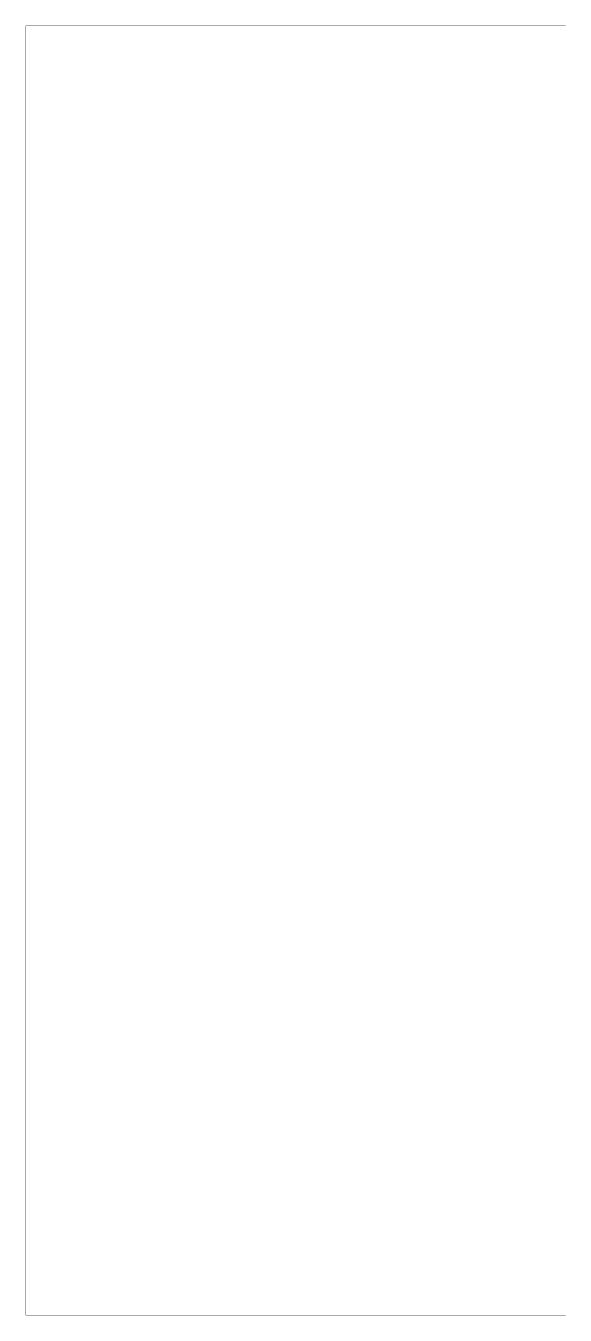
# Model space of a CAD drawing. Header units: metres. Extents: x 0 to 5017, y -5017 to 0.
# Drawn here: x 0 to 2100, y -5017 to 0 of the extents above; entities that cross this region are included whole.
import ezdxf

# ---------------------------------------------------------------- set-up
doc = ezdxf.new("R2010")
doc.units = ezdxf.units.M
doc.layers.add('substrate', color=5, linetype='Continuous')

msp = doc.modelspace()

# ---------------------------------------------------------------- linework, layer by layer
at = {"layer": 'substrate', "const_width": 0.5}
msp.add_lwpolyline([(2101.1, 0), (2091.3, 0), (2081.5, 0), (2071.7, 0), (2061.9, 0), (2052, 0), (2042.2, 0), (2032.4, 0), (2022.6, 0), (2012.8, 0), (2002.9, 0), (1993.1, 0), (1983.3, 0), (1973.5, 0), (1963.7, 0), (1953.9, 0), (1944, 0), (1934.2, 0), (1924.4, 0), (1914.6, 0), (1904.8, 0), (1894.9, 0), (1885.1, 0), (1875.3, 0), (1865.5, 0), (1855.7, 0), (1845.9, 0), (1836, 0), (1826.2, 0), (1816.4, 0), (1806.6, 0), (1796.8, 0), (1786.9, 0), (1777.1, 0), (1767.3, 0), (1757.5, 0), (1747.7, 0), (1737.8, 0), (1728, 0), (1718.2, 0), (1708.4, 0), (1698.6, 0), (1688.8, 0), (1678.9, 0), (1669.1, 0), (1659.3, 0), (1649.5, 0), (1639.7, 0), (1629.8, 0), (1620, 0), (1610.2, 0), (1600.4, 0), (1590.6, 0), (1580.8, 0), (1570.9, 0), (1561.1, 0), (1551.3, 0), (1541.5, 0), (1531.7, 0), (1521.8, 0), (1512, 0), (1502.2, 0), (1492.4, 0), (1482.6, 0), (1472.8, 0), (1462.9, 0), (1453.1, 0), (1443.3, 0), (1433.5, 0), (1423.7, 0), (1413.8, 0), (1404, 0), (1394.2, 0), (1384.4, 0), (1374.6, 0), (1364.8, 0), (1354.9, 0), (1345.1, 0), (1335.3, 0), (1325.5, 0), (1315.7, 0), (1305.8, 0), (1296, 0), (1286.2, 0), (1276.4, 0), (1266.6, 0), (1256.8, 0), (1246.9, 0), (1237.1, 0), (1227.3, 0), (1217.5, 0), (1207.7, 0), (1197.8, 0), (1188, 0), (1178.2, 0), (1168.4, 0), (1158.6, 0), (1148.7, 0), (1138.9, 0), (1129.1, 0), (1119.3, 0), (1109.5, 0), (1099.7, 0), (1089.8, 0), (1080, 0), (1070.2, 0), (1060.4, 0), (1050.6, 0), (1040.7, 0), (1030.9, 0), (1021.1, 0), (1011.3, 0), (1001.5, 0), (991.7, 0), (981.8, 0), (972, 0), (962.2, 0), (952.4, 0), (942.6, 0), (932.7, 0), (922.9, 0), (913.1, 0), (903.3, 0), (893.5, 0), (883.7, 0), (873.8, 0), (864, 0), (854.2, 0), (844.4, 0), (834.6, 0), (824.7, 0), (814.9, 0), (805.1, 0), (795.3, 0), (785.5, 0), (775.7, 0), (765.8, 0), (756, 0), (746.2, 0), (736.4, 0), (726.6, 0), (716.7, 0), (706.9, 0), (697.1, 0), (687.3, 0), (677.5, 0), (667.6, 0), (657.8, 0), (648, 0), (638.2, 0), (628.4, 0), (618.6, 0), (608.7, 0), (598.9, 0), (589.1, 0), (579.3, 0), (569.5, 0), (559.6, 0), (549.8, 0), (540, 0), (530.2, 0), (520.4, 0), (510.6, 0), (500.7, 0), (490.9, 0), (481.1, 0), (471.3, 0), (461.5, 0), (451.6, 0), (441.8, 0), (432, 0), (422.2, 0), (412.4, 0), (402.6, 0), (392.7, 0), (382.9, 0), (373.1, 0), (363.3, 0), (353.5, 0), (343.6, 0), (333.8, 0), (324, 0), (314.2, 0), (304.4, 0), (294.6, 0), (284.7, 0), (274.9, 0), (265.1, 0), (255.3, 0), (245.5, 0), (235.6, 0), (225.8, 0), (216, 0), (206.2, 0), (196.4, 0), (186.5, 0), (176.7, 0), (166.9, 0), (157.1, 0), (147.3, 0), (137.5, 0), (127.6, 0), (117.8, 0), (108, 0), (98.2, 0), (88.4, 0), (78.5, 0), (68.7, 0), (58.9, 0), (49.1, 0), (39.3, 0), (29.5, 0), (19.6, 0), (9.8, 0), (0, 0), (0, -9.8), (0, -19.6), (0, -29.5), (0, -39.3), (0, -49.1), (0, -58.9), (0, -68.7), (0, -78.5), (0, -88.4), (0, -98.2), (0, -108), (0, -117.8), (0, -127.6), (0, -137.5), (0, -147.3), (0, -157.1), (0, -166.9), (0, -176.7), (0, -186.5), (0, -196.4), (0, -206.2), (0, -216), (0, -225.8), (0, -235.6), (0, -245.5), (0, -255.3), (0, -265.1), (0, -274.9), (0, -284.7), (0, -294.6), (0, -304.4), (0, -314.2), (0, -324), (0, -333.8), (0, -343.6), (0, -353.5), (0, -363.3), (0, -373.1), (0, -382.9), (0, -392.7), (0, -402.6), (0, -412.4), (0, -422.2), (0, -432), (0, -441.8), (0, -451.6), (0, -461.5), (0, -471.3), (0, -481.1), (0, -490.9), (0, -500.7), (0, -510.6), (0, -520.4), (0, -530.2), (0, -540), (0, -549.8), (0, -559.6), (0, -569.5), (0, -579.3), (0, -589.1), (0, -598.9), (0, -608.7), (0, -618.6), (0, -628.4), (0, -638.2), (0, -648), (0, -657.8), (0, -667.6), (0, -677.5), (0, -687.3), (0, -697.1), (0, -706.9), (0, -716.7), (0, -726.6), (0, -736.4), (0, -746.2), (0, -756), (0, -765.8), (0, -775.7), (0, -785.5), (0, -795.3), (0, -805.1), (0, -814.9), (0, -824.7), (0, -834.6), (0, -844.4), (0, -854.2), (0, -864), (0, -873.8), (0, -883.7), (0, -893.5), (0, -903.3), (0, -913.1), (0, -922.9), (0, -932.7), (0, -942.6), (0, -952.4), (0, -962.2), (0, -972), (0, -981.8), (0, -991.7), (0, -1001.5), (0, -1011.3), (0, -1021.1), (0, -1030.9), (0, -1040.7), (0, -1050.6), (0, -1060.4), (0, -1070.2), (0, -1080), (0, -1089.8), (0, -1099.7), (0, -1109.5), (0, -1119.3), (0, -1129.1), (0, -1138.9), (0, -1148.7), (0, -1158.6), (0, -1168.4), (0, -1178.2), (0, -1188), (0, -1197.8), (0, -1207.7), (0, -1217.5), (0, -1227.3), (0, -1237.1), (0, -1246.9), (0, -1256.8), (0, -1266.6), (0, -1276.4), (0, -1286.2), (0, -1296), (0, -1305.8), (0, -1315.7), (0, -1325.5), (0, -1335.3), (0, -1345.1), (0, -1354.9), (0, -1364.8), (0, -1374.6), (0, -1384.4), (0, -1394.2), (0, -1404), (0, -1413.8), (0, -1423.7), (0, -1433.5), (0, -1443.3), (0, -1453.1), (0, -1462.9), (0, -1472.8), (0, -1482.6), (0, -1492.4), (0, -1502.2), (0, -1512), (0, -1521.8), (0, -1531.7), (0, -1541.5), (0, -1551.3), (0, -1561.1), (0, -1570.9), (0, -1580.8), (0, -1590.6), (0, -1600.4), (0, -1610.2), (0, -1620), (0, -1629.8), (0, -1639.7), (0, -1649.5), (0, -1659.3), (0, -1669.1), (0, -1678.9), (0, -1688.8), (0, -1698.6), (0, -1708.4), (0, -1718.2), (0, -1728), (0, -1737.8), (0, -1747.7), (0, -1757.5), (0, -1767.3), (0, -1777.1), (0, -1786.9), (0, -1796.8), (0, -1806.6), (0, -1816.4), (0, -1826.2), (0, -1836), (0, -1845.9), (0, -1855.7), (0, -1865.5), (0, -1875.3), (0, -1885.1), (0, -1894.9), (0, -1904.8), (0, -1914.6), (0, -1924.4), (0, -1934.2), (0, -1944), (0, -1953.9), (0, -1963.7), (0, -1973.5), (0, -1983.3), (0, -1993.1), (0, -2002.9), (0, -2012.8), (0, -2022.6), (0, -2032.4), (0, -2042.2), (0, -2052), (0, -2061.9), (0, -2071.7), (0, -2081.5), (0, -2091.3), (0, -2101.1), (0, -2110.9), (0, -2120.8), (0, -2130.6), (0, -2140.4), (0, -2150.2), (0, -2160), (0, -2169.9), (0, -2179.7), (0, -2189.5), (0, -2199.3), (0, -2209.1), (0, -2218.9), (0, -2228.8), (0, -2238.6), (0, -2248.4), (0, -2258.2), (0, -2268), (0, -2277.9), (0, -2287.7), (0, -2297.5), (0, -2307.3), (0, -2317.1), (0, -2327), (0, -2336.8), (0, -2346.6), (0, -2356.4), (0, -2366.2), (0, -2376), (0, -2385.9), (0, -2395.7), (0, -2405.5), (0, -2415.3), (0, -2425.1), (0, -2435), (0, -2444.8), (0, -2454.6), (0, -2464.4), (0, -2474.2), (0, -2484), (0, -2493.9), (0, -2503.7), (0, -2513.5), (0, -2523.3), (0, -2533.1), (0, -2543), (0, -2552.8), (0, -2562.6), (0, -2572.4), (0, -2582.2), (0, -2592), (0, -2601.9), (0, -2611.7), (0, -2621.5), (0, -2631.3), (0, -2641.1), (0, -2651), (0, -2660.8), (0, -2670.6), (0, -2680.4), (0, -2690.2), (0, -2700), (0, -2709.9), (0, -2719.7), (0, -2729.5), (0, -2739.3), (0, -2749.1), (0, -2759), (0, -2768.8), (0, -2778.6), (0, -2788.4), (0, -2798.2), (0, -2808.1), (0, -2817.9), (0, -2827.7), (0, -2837.5), (0, -2847.3), (0, -2857.1), (0, -2867), (0, -2876.8), (0, -2886.6), (0, -2896.4), (0, -2906.2), (0, -2916.1), (0, -2925.9), (0, -2935.7), (0, -2945.5), (0, -2955.3), (0, -2965.1), (0, -2975), (0, -2984.8), (0, -2994.6), (0, -3004.4), (0, -3014.2), (0, -3024.1), (0, -3033.9), (0, -3043.7), (0, -3053.5), (0, -3063.3), (0, -3073.1), (0, -3083), (0, -3092.8), (0, -3102.6), (0, -3112.4), (0, -3122.2), (0, -3132.1), (0, -3141.9), (0, -3151.7), (0, -3161.5), (0, -3171.3), (0, -3181.1), (0, -3191), (0, -3200.8), (0, -3210.6), (0, -3220.4), (0, -3230.2), (0, -3240.1), (0, -3249.9), (0, -3259.7), (0, -3269.5), (0, -3279.3), (0, -3289.2), (0, -3299), (0, -3308.8), (0, -3318.6), (0, -3328.4), (0, -3338.2), (0, -3348.1), (0, -3357.9), (0, -3367.7), (0, -3377.5), (0, -3387.3), (0, -3397.2), (0, -3407), (0, -3416.8), (0, -3426.6), (0, -3436.4), (0, -3446.2), (0, -3456.1), (0, -3465.9), (0, -3475.7), (0, -3485.5), (0, -3495.3), (0, -3505.2), (0, -3515), (0, -3524.8), (0, -3534.6), (0, -3544.4), (0, -3554.2), (0, -3564.1), (0, -3573.9), (0, -3583.7), (0, -3593.5), (0, -3603.3), (0, -3613.2), (0, -3623), (0, -3632.8), (0, -3642.6), (0, -3652.4), (0, -3662.2), (0, -3672.1), (0, -3681.9), (0, -3691.7), (0, -3701.5), (0, -3711.3), (0, -3721.2), (0, -3731), (0, -3740.8), (0, -3750.6), (0, -3760.4), (0, -3770.2), (0, -3780.1), (0, -3789.9), (0, -3799.7), (0, -3809.5), (0, -3819.3), (0, -3829.2), (0, -3839), (0, -3848.8), (0, -3858.6), (0, -3868.4), (0, -3878.3), (0, -3888.1), (0, -3897.9), (0, -3907.7), (0, -3917.5), (0, -3927.3), (0, -3937.2), (0, -3947), (0, -3956.8), (0, -3966.6), (0, -3976.4), (0, -3986.3), (0, -3996.1), (0, -4005.9), (0, -4015.7), (0, -4025.5), (0, -4035.3), (0, -4045.2), (0, -4055), (0, -4064.8), (0, -4074.6), (0, -4084.4), (0, -4094.3), (0, -4104.1), (0, -4113.9), (0, -4123.7), (0, -4133.5), (0, -4143.3), (0, -4153.2), (0, -4163), (0, -4172.8), (0, -4182.6), (0, -4192.4), (0, -4202.3), (0, -4212.1), (0, -4221.9), (0, -4231.7), (0, -4241.5), (0, -4251.3), (0, -4261.2), (0, -4271), (0, -4280.8), (0, -4290.6), (0, -4300.4), (0, -4310.3), (0, -4320.1), (0, -4329.9), (0, -4339.7), (0, -4349.5), (0, -4359.4), (0, -4369.2), (0, -4379), (0, -4388.8), (0, -4398.6), (0, -4408.4), (0, -4418.3), (0, -4428.1), (0, -4437.9), (0, -4447.7), (0, -4457.5), (0, -4467.4), (0, -4477.2), (0, -4487), (0, -4496.8), (0, -4506.6), (0, -4516.4), (0, -4526.3), (0, -4536.1), (0, -4545.9), (0, -4555.7), (0, -4565.5), (0, -4575.4), (0, -4585.2), (0, -4595), (0, -4604.8), (0, -4614.6), (0, -4624.4), (0, -4634.3), (0, -4644.1), (0, -4653.9), (0, -4663.7), (0, -4673.5), (0, -4683.4), (0, -4693.2), (0, -4703), (0, -4712.8), (0, -4722.6), (0, -4732.4), (0, -4742.3), (0, -4752.1), (0, -4761.9), (0, -4771.7), (0, -4781.5), (0, -4791.4), (0, -4801.2), (0, -4811), (0, -4820.8), (0, -4830.6), (0, -4840.5), (0, -4850.3), (0, -4860.1), (0, -4869.9), (0, -4879.7), (0, -4889.5), (0, -4899.4), (0, -4909.2), (0, -4919), (0, -4928.8), (0, -4938.6), (0, -4948.5), (0, -4958.3), (0, -4968.1), (0, -4977.9), (0, -4987.7), (0, -4997.5), (0, -5007.4), (0, -5017.2), (9.8, -5017.2), (19.6, -5017.2), (29.5, -5017.2), (39.3, -5017.2), (49.1, -5017.2), (58.9, -5017.2), (68.7, -5017.2), (78.5, -5017.2), (88.4, -5017.2), (98.2, -5017.2), (108, -5017.2), (117.8, -5017.2), (127.6, -5017.2), (137.5, -5017.2), (147.3, -5017.2), (157.1, -5017.2), (166.9, -5017.2), (176.7, -5017.2), (186.5, -5017.2), (196.4, -5017.2), (206.2, -5017.2), (216, -5017.2), (225.8, -5017.2), (235.6, -5017.2), (245.5, -5017.2), (255.3, -5017.2), (265.1, -5017.2), (274.9, -5017.2), (284.7, -5017.2), (294.6, -5017.2), (304.4, -5017.2), (314.2, -5017.2), (324, -5017.2), (333.8, -5017.2), (343.6, -5017.2), (353.5, -5017.2), (363.3, -5017.2), (373.1, -5017.2), (382.9, -5017.2), (392.7, -5017.2), (402.6, -5017.2), (412.4, -5017.2), (422.2, -5017.2), (432, -5017.2), (441.8, -5017.2), (451.6, -5017.2), (461.5, -5017.2), (471.3, -5017.2), (481.1, -5017.2), (490.9, -5017.2), (500.7, -5017.2), (510.6, -5017.2), (520.4, -5017.2), (530.2, -5017.2), (540, -5017.2), (549.8, -5017.2), (559.6, -5017.2), (569.5, -5017.2), (579.3, -5017.2), (589.1, -5017.2), (598.9, -5017.2), (608.7, -5017.2), (618.6, -5017.2), (628.4, -5017.2), (638.2, -5017.2), (648, -5017.2), (657.8, -5017.2), (667.6, -5017.2), (677.5, -5017.2), (687.3, -5017.2), (697.1, -5017.2), (706.9, -5017.2), (716.7, -5017.2), (726.6, -5017.2), (736.4, -5017.2), (746.2, -5017.2), (756, -5017.2), (765.8, -5017.2), (775.7, -5017.2), (785.5, -5017.2), (795.3, -5017.2), (805.1, -5017.2), (814.9, -5017.2), (824.7, -5017.2), (834.6, -5017.2), (844.4, -5017.2), (854.2, -5017.2), (864, -5017.2), (873.8, -5017.2), (883.7, -5017.2), (893.5, -5017.2), (903.3, -5017.2), (913.1, -5017.2), (922.9, -5017.2), (932.7, -5017.2), (942.6, -5017.2), (952.4, -5017.2), (962.2, -5017.2), (972, -5017.2), (981.8, -5017.2), (991.7, -5017.2), (1001.5, -5017.2), (1011.3, -5017.2), (1021.1, -5017.2), (1030.9, -5017.2), (1040.7, -5017.2), (1050.6, -5017.2), (1060.4, -5017.2), (1070.2, -5017.2), (1080, -5017.2), (1089.8, -5017.2), (1099.7, -5017.2), (1109.5, -5017.2), (1119.3, -5017.2), (1129.1, -5017.2), (1138.9, -5017.2), (1148.7, -5017.2), (1158.6, -5017.2), (1168.4, -5017.2), (1178.2, -5017.2), (1188, -5017.2), (1197.8, -5017.2), (1207.7, -5017.2), (1217.5, -5017.2), (1227.3, -5017.2), (1237.1, -5017.2), (1246.9, -5017.2), (1256.8, -5017.2), (1266.6, -5017.2), (1276.4, -5017.2), (1286.2, -5017.2), (1296, -5017.2), (1305.8, -5017.2), (1315.7, -5017.2), (1325.5, -5017.2), (1335.3, -5017.2), (1345.1, -5017.2), (1354.9, -5017.2), (1364.8, -5017.2), (1374.6, -5017.2), (1384.4, -5017.2), (1394.2, -5017.2), (1404, -5017.2), (1413.8, -5017.2), (1423.7, -5017.2), (1433.5, -5017.2), (1443.3, -5017.2), (1453.1, -5017.2), (1462.9, -5017.2), (1472.8, -5017.2), (1482.6, -5017.2), (1492.4, -5017.2), (1502.2, -5017.2), (1512, -5017.2), (1521.8, -5017.2), (1531.7, -5017.2), (1541.5, -5017.2), (1551.3, -5017.2), (1561.1, -5017.2), (1570.9, -5017.2), (1580.8, -5017.2), (1590.6, -5017.2), (1600.4, -5017.2), (1610.2, -5017.2), (1620, -5017.2), (1629.8, -5017.2), (1639.7, -5017.2), (1649.5, -5017.2), (1659.3, -5017.2), (1669.1, -5017.2), (1678.9, -5017.2), (1688.8, -5017.2), (1698.6, -5017.2), (1708.4, -5017.2), (1718.2, -5017.2), (1728, -5017.2), (1737.8, -5017.2), (1747.7, -5017.2), (1757.5, -5017.2), (1767.3, -5017.2), (1777.1, -5017.2), (1786.9, -5017.2), (1796.8, -5017.2), (1806.6, -5017.2), (1816.4, -5017.2), (1826.2, -5017.2), (1836, -5017.2), (1845.9, -5017.2), (1855.7, -5017.2), (1865.5, -5017.2), (1875.3, -5017.2), (1885.1, -5017.2), (1894.9, -5017.2), (1904.8, -5017.2), (1914.6, -5017.2), (1924.4, -5017.2), (1934.2, -5017.2), (1944, -5017.2), (1953.9, -5017.2), (1963.7, -5017.2), (1973.5, -5017.2), (1983.3, -5017.2), (1993.1, -5017.2), (2002.9, -5017.2), (2012.8, -5017.2), (2022.6, -5017.2), (2032.4, -5017.2), (2042.2, -5017.2), (2052, -5017.2), (2061.9, -5017.2), (2071.7, -5017.2), (2081.5, -5017.2), (2091.3, -5017.2), (2101.1, -5017.2)], dxfattribs=at)

doc.saveas('drawing.dxf')
